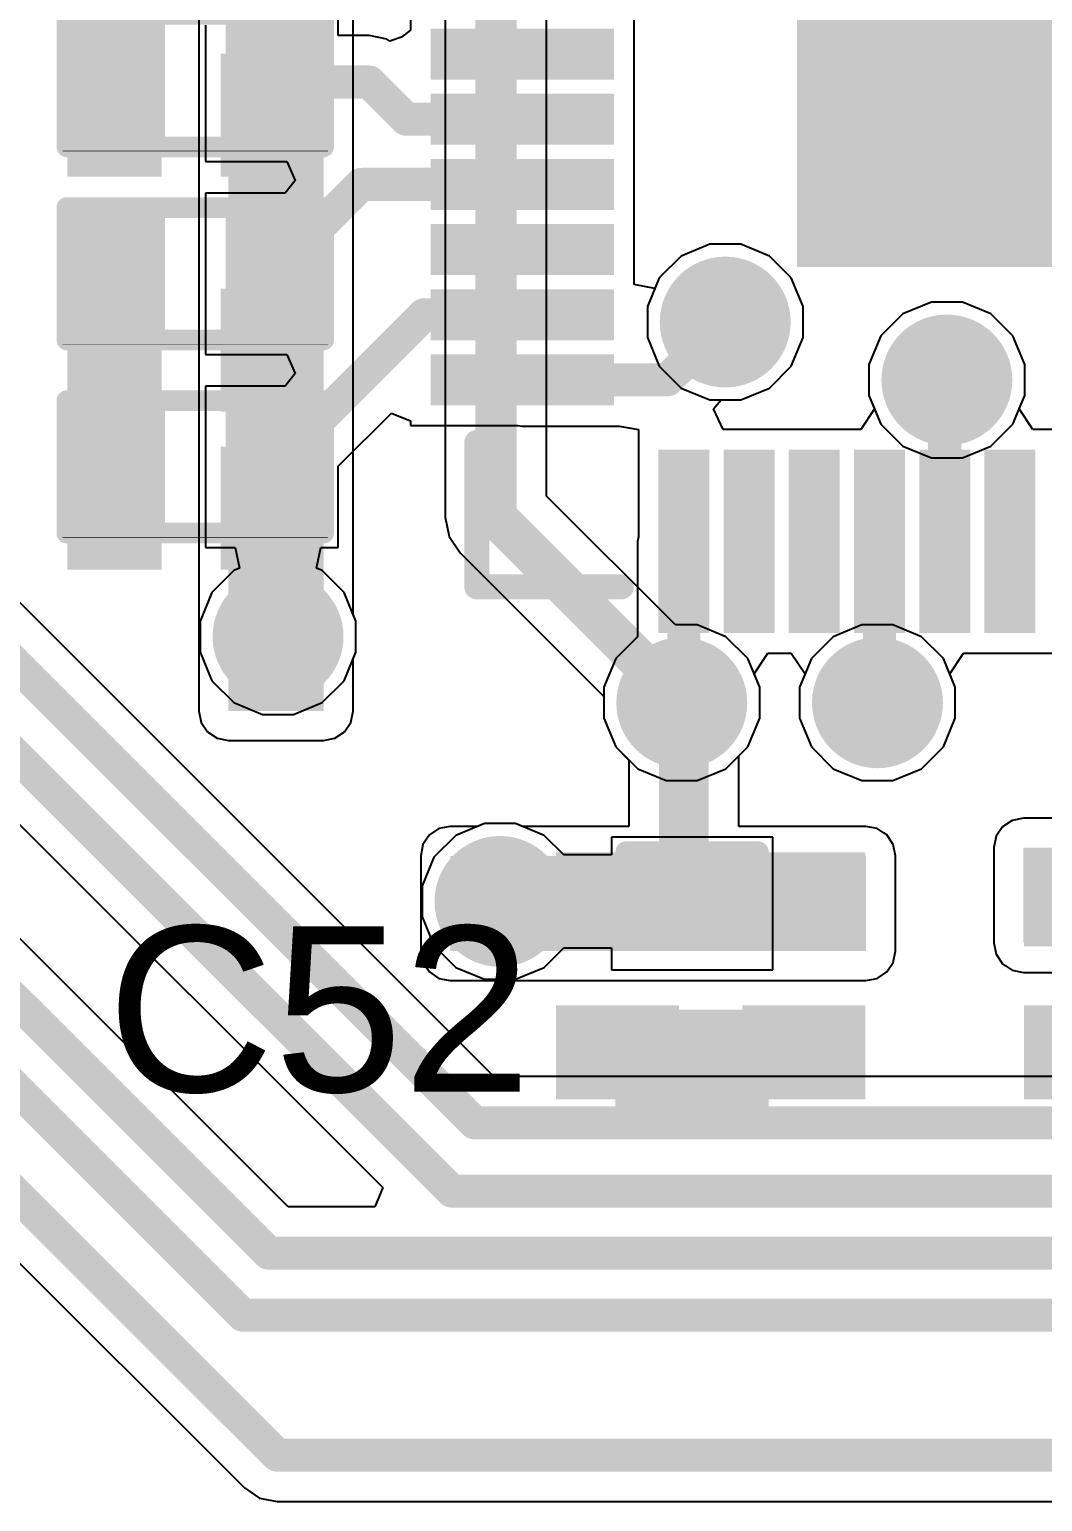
# Model space of a CAD drawing. Header units: millimetres. Extents: x -0.13 to 3.86, y -0.01 to 4.3.
# Drawn here: x 1.833 to 2.0776, y 2.28 to 2.6357 of the extents above; entities that cross this region are included whole.
import ezdxf

# ---------------------------------------------------------------- set-up
doc = ezdxf.new("R2010")
doc.units = ezdxf.units.MM
doc.header["$MEASUREMENT"] = 0
for name, color, linetype in [('BottomLayer', 5, 'Continuous'), ('BottomPaste', 16, 'Continuous'), ('BottomSolder', 6, 'Continuous'), ('TopLayer', 1, 'Continuous'), ('TopOverlay', 2, 'Continuous'), ('TopPaste', 8, 'Continuous'), ('TopSolder', 216, 'Continuous'), ('ViaHoleLayer', 16, 'Continuous')]:
    doc.layers.add(name, color=color, linetype=linetype)
doc.styles.add('Arial', font='arial.ttf', dxfattribs={"height": 0.2})

# ---------------------------------------------------------------- blocks, each defined once
blk = doc.blocks.new('C___0402_B_2')
at = {"layer": 'BottomLayer'}
for points in [[(-0.0095, 0.0125), (-0.0095, -0.0125), (-0.0275, -0.0125), (-0.0275, 0.0125)], [(0.0275, 0.0125), (0.0275, -0.0125), (0.0095, -0.0125), (0.0095, 0.0125)]]:
    blk.add_hatch(color=5, dxfattribs=at).paths.add_polyline_path(points)
at = {"layer": 'BottomPaste'}
for points in [[(-0.0095, 0.0125), (-0.0095, -0.0125), (-0.0275, -0.0125), (-0.0275, 0.0125)], [(0.0275, 0.0125), (0.0275, -0.0125), (0.0095, -0.0125), (0.0095, 0.0125)]]:
    blk.add_hatch(color=16, dxfattribs=at).paths.add_polyline_path(points)
at = {"layer": 'BottomSolder'}
for points in [[(-0.00714, 0.01486), (-0.00714, -0.01486), (-0.02986, -0.01486), (-0.02986, 0.01486)], [(0.02986, 0.01486), (0.02986, -0.01486), (0.00714, -0.01486), (0.00714, 0.01486)]]:
    blk.add_hatch(color=6, dxfattribs=at).paths.add_polyline_path(points)
blk = doc.blocks.new('C___0402_B_3')
at = {"layer": 'BottomLayer'}
for points in [[(-0.0095, 0.0125), (-0.0095, -0.0125), (-0.0275, -0.0125), (-0.0275, 0.0125)], [(0.0275, 0.0125), (0.0275, -0.0125), (0.0095, -0.0125), (0.0095, 0.0125)]]:
    blk.add_hatch(color=5, dxfattribs=at).paths.add_polyline_path(points)
at = {"layer": 'BottomPaste'}
for points in [[(-0.0095, 0.0125), (-0.0095, -0.0125), (-0.0275, -0.0125), (-0.0275, 0.0125)], [(0.0275, 0.0125), (0.0275, -0.0125), (0.0095, -0.0125), (0.0095, 0.0125)]]:
    blk.add_hatch(color=16, dxfattribs=at).paths.add_polyline_path(points)
at = {"layer": 'BottomSolder'}
for points in [[(-0.00714, 0.01486), (-0.00714, -0.01486), (-0.02986, -0.01486), (-0.02986, 0.01486)], [(0.02986, 0.01486), (0.02986, -0.01486), (0.00714, -0.01486), (0.00714, 0.01486)]]:
    blk.add_hatch(color=6, dxfattribs=at).paths.add_polyline_path(points)
blk = doc.blocks.new('C___0402_18')
at = {"layer": 'TopLayer'}
for points in [[(-0.0275, -0.0125), (-0.0275, 0.0125), (-0.0095, 0.0125), (-0.0095, -0.0125)], [(0.0095, -0.0125), (0.0095, 0.0125), (0.0275, 0.0125), (0.0275, -0.0125)]]:
    blk.add_hatch(color=1, dxfattribs=at).paths.add_polyline_path(points)
at = {"layer": 'TopPaste'}
for points in [[(-0.0275, -0.0125), (-0.0275, 0.0125), (-0.0095, 0.0125), (-0.0095, -0.0125)], [(0.0095, -0.0125), (0.0095, 0.0125), (0.0275, 0.0125), (0.0275, -0.0125)]]:
    blk.add_hatch(color=8, dxfattribs=at).paths.add_polyline_path(points)
at = {"layer": 'TopSolder'}
for points in [[(-0.02986, -0.01486), (-0.02986, 0.01486), (-0.00714, 0.01486), (-0.00714, -0.01486)], [(0.00714, -0.01486), (0.00714, 0.01486), (0.02986, 0.01486), (0.02986, -0.01486)]]:
    blk.add_hatch(color=216, dxfattribs=at).paths.add_polyline_path(points)
at = {"layer": 'TopOverlay', "const_width": 0.005}
for points in [[(-0.011, 0.016), (-0.031, 0.016)], [(-0.031, -0.016), (-0.031, 0.016)], [(0.031, 0.016), (0.011, 0.016)], [(0.031, -0.016), (0.031, 0.016)], [(-0.011, -0.016), (-0.031, -0.016)], [(0.031, -0.016), (0.011, -0.016)]]:
    blk.add_lwpolyline(points, dxfattribs=at)
at = {"layer": 'TopOverlay', "const_width": 0.0025}
for points in [[(-0.03225, 0.016, 1), (-0.02975, 0.016, 1)], [(-0.03225, 0.016, 1), (-0.02975, 0.016, 1)], [(-0.01225, 0.016, 1), (-0.00975, 0.016, 1)], [(0.00975, 0.016, 1), (0.01225, 0.016, 1)], [(0.02975, 0.016, 1), (0.03225, 0.016, 1)], [(0.02975, 0.016, 1), (0.03225, 0.016, 1)], [(-0.03225, -0.016, 1), (-0.02975, -0.016, 1)], [(-0.03225, -0.016, 1), (-0.02975, -0.016, 1)], [(-0.01225, -0.016, 1), (-0.00975, -0.016, 1)], [(0.00975, -0.016, 1), (0.01225, -0.016, 1)], [(0.02975, -0.016, 1), (0.03225, -0.016, 1)], [(0.02975, -0.016, 1), (0.03225, -0.016, 1)]]:
    blk.add_lwpolyline(points, format="xyb", close=True, dxfattribs=at)
blk = doc.blocks.new('C___0402_B_22')
at = {"layer": 'BottomLayer'}
for points in [[(-0.0095, 0.0125), (-0.0095, -0.0125), (-0.0275, -0.0125), (-0.0275, 0.0125)], [(0.0275, 0.0125), (0.0275, -0.0125), (0.0095, -0.0125), (0.0095, 0.0125)]]:
    blk.add_hatch(color=5, dxfattribs=at).paths.add_polyline_path(points)
at = {"layer": 'BottomPaste'}
for points in [[(-0.0095, 0.0125), (-0.0095, -0.0125), (-0.0275, -0.0125), (-0.0275, 0.0125)], [(0.0275, 0.0125), (0.0275, -0.0125), (0.0095, -0.0125), (0.0095, 0.0125)]]:
    blk.add_hatch(color=16, dxfattribs=at).paths.add_polyline_path(points)
at = {"layer": 'BottomSolder'}
for points in [[(-0.00714, 0.01486), (-0.00714, -0.01486), (-0.02986, -0.01486), (-0.02986, 0.01486)], [(0.02986, 0.01486), (0.02986, -0.01486), (0.00714, -0.01486), (0.00714, 0.01486)]]:
    blk.add_hatch(color=6, dxfattribs=at).paths.add_polyline_path(points)
blk = doc.blocks.new('C___0402_B_23')
at = {"layer": 'BottomLayer'}
for points in [[(-0.0095, 0.0125), (-0.0095, -0.0125), (-0.0275, -0.0125), (-0.0275, 0.0125)], [(0.0275, 0.0125), (0.0275, -0.0125), (0.0095, -0.0125), (0.0095, 0.0125)]]:
    blk.add_hatch(color=5, dxfattribs=at).paths.add_polyline_path(points)
at = {"layer": 'BottomPaste'}
for points in [[(-0.0095, 0.0125), (-0.0095, -0.0125), (-0.0275, -0.0125), (-0.0275, 0.0125)], [(0.0275, 0.0125), (0.0275, -0.0125), (0.0095, -0.0125), (0.0095, 0.0125)]]:
    blk.add_hatch(color=16, dxfattribs=at).paths.add_polyline_path(points)
at = {"layer": 'BottomSolder'}
for points in [[(-0.00714, 0.01486), (-0.00714, -0.01486), (-0.02986, -0.01486), (-0.02986, 0.01486)], [(0.02986, 0.01486), (0.02986, -0.01486), (0.00714, -0.01486), (0.00714, 0.01486)]]:
    blk.add_hatch(color=6, dxfattribs=at).paths.add_polyline_path(points)
blk = doc.blocks.new('C___0402_B_24')
at = {"layer": 'BottomLayer'}
for points in [[(-0.0095, 0.0125), (-0.0095, -0.0125), (-0.0275, -0.0125), (-0.0275, 0.0125)], [(0.0275, 0.0125), (0.0275, -0.0125), (0.0095, -0.0125), (0.0095, 0.0125)]]:
    blk.add_hatch(color=5, dxfattribs=at).paths.add_polyline_path(points)
at = {"layer": 'BottomPaste'}
for points in [[(-0.0095, 0.0125), (-0.0095, -0.0125), (-0.0275, -0.0125), (-0.0275, 0.0125)], [(0.0275, 0.0125), (0.0275, -0.0125), (0.0095, -0.0125), (0.0095, 0.0125)]]:
    blk.add_hatch(color=16, dxfattribs=at).paths.add_polyline_path(points)
at = {"layer": 'BottomSolder'}
for points in [[(-0.00714, 0.01486), (-0.00714, -0.01486), (-0.02986, -0.01486), (-0.02986, 0.01486)], [(0.02986, 0.01486), (0.02986, -0.01486), (0.00714, -0.01486), (0.00714, 0.01486)]]:
    blk.add_hatch(color=6, dxfattribs=at).paths.add_polyline_path(points)
blk = doc.blocks.new('C___0402_B_25')
at = {"layer": 'BottomLayer'}
for points in [[(-0.0095, 0.0125), (-0.0095, -0.0125), (-0.0275, -0.0125), (-0.0275, 0.0125)], [(0.0275, 0.0125), (0.0275, -0.0125), (0.0095, -0.0125), (0.0095, 0.0125)]]:
    blk.add_hatch(color=5, dxfattribs=at).paths.add_polyline_path(points)
at = {"layer": 'BottomPaste'}
for points in [[(-0.0095, 0.0125), (-0.0095, -0.0125), (-0.0275, -0.0125), (-0.0275, 0.0125)], [(0.0275, 0.0125), (0.0275, -0.0125), (0.0095, -0.0125), (0.0095, 0.0125)]]:
    blk.add_hatch(color=16, dxfattribs=at).paths.add_polyline_path(points)
at = {"layer": 'BottomSolder'}
for points in [[(-0.00714, 0.01486), (-0.00714, -0.01486), (-0.02986, -0.01486), (-0.02986, 0.01486)], [(0.02986, 0.01486), (0.02986, -0.01486), (0.00714, -0.01486), (0.00714, 0.01486)]]:
    blk.add_hatch(color=6, dxfattribs=at).paths.add_polyline_path(points)
blk = doc.blocks.new('R___0402_95')
at = {"layer": 'TopLayer'}
for points in [[(-0.0275, -0.0125), (-0.0275, 0.0125), (-0.0095, 0.0125), (-0.0095, -0.0125)], [(0.0095, -0.0125), (0.0095, 0.0125), (0.0275, 0.0125), (0.0275, -0.0125)]]:
    blk.add_hatch(color=1, dxfattribs=at).paths.add_polyline_path(points)
at = {"layer": 'TopPaste'}
for points in [[(-0.0275, -0.0125), (-0.0275, 0.0125), (-0.0095, 0.0125), (-0.0095, -0.0125)], [(0.0095, -0.0125), (0.0095, 0.0125), (0.0275, 0.0125), (0.0275, -0.0125)]]:
    blk.add_hatch(color=8, dxfattribs=at).paths.add_polyline_path(points)
at = {"layer": 'TopSolder'}
for points in [[(-0.02967, -0.01467), (-0.02967, 0.01467), (-0.00733, 0.01467), (-0.00733, -0.01467)], [(0.00733, -0.01467), (0.00733, 0.01467), (0.02967, 0.01467), (0.02967, -0.01467)]]:
    blk.add_hatch(color=216, dxfattribs=at).paths.add_polyline_path(points)
at = {"layer": 'TopOverlay'}
for points, const_width in [([(-0.031, -0.016), (-0.031, 0.016)], 0.005), ([(-0.031, 0.016), (0.031, 0.016)], 0.005), ([(0.031, -0.016), (0.031, 0.016)], 0.005), ([(-0.031, -0.016), (0.031, -0.016)], 0.005), ([(-0.032, -0.017), (0.032, -0.017)], 0.000127)]:
    blk.add_lwpolyline(points, dxfattribs=dict(at, const_width=const_width))
for points, const_width in [([(-0.03225, 0.016, 1), (-0.02975, 0.016, 1)], 0.0025), ([(-0.03225, 0.016, 1), (-0.02975, 0.016, 1)], 0.0025), ([(0.02975, 0.016, 1), (0.03225, 0.016, 1)], 0.0025), ([(0.02975, 0.016, 1), (0.03225, 0.016, 1)], 0.0025), ([(-0.03225, -0.016, 1), (-0.02975, -0.016, 1)], 0.0025), ([(-0.03225, -0.016, 1), (-0.02975, -0.016, 1)], 0.0025), ([(0.02975, -0.016, 1), (0.03225, -0.016, 1)], 0.0025), ([(0.02975, -0.016, 1), (0.03225, -0.016, 1)], 0.0025), ([(-0.03203, -0.017, 1), (-0.03197, -0.017, 1)], 0.0000635), ([(0.03197, -0.017, 1), (0.03203, -0.017, 1)], 0.0000635)]:
    blk.add_lwpolyline(points, format="xyb", close=True, dxfattribs=dict(at, const_width=const_width))
blk = doc.blocks.new('R___0402_96')
at = {"layer": 'TopLayer'}
for points in [[(-0.0275, -0.0125), (-0.0275, 0.0125), (-0.0095, 0.0125), (-0.0095, -0.0125)], [(0.0095, -0.0125), (0.0095, 0.0125), (0.0275, 0.0125), (0.0275, -0.0125)]]:
    blk.add_hatch(color=1, dxfattribs=at).paths.add_polyline_path(points)
at = {"layer": 'TopPaste'}
for points in [[(-0.0275, -0.0125), (-0.0275, 0.0125), (-0.0095, 0.0125), (-0.0095, -0.0125)], [(0.0095, -0.0125), (0.0095, 0.0125), (0.0275, 0.0125), (0.0275, -0.0125)]]:
    blk.add_hatch(color=8, dxfattribs=at).paths.add_polyline_path(points)
at = {"layer": 'TopSolder'}
for points in [[(-0.02967, -0.01466), (-0.02967, 0.01467), (-0.00733, 0.01467), (-0.00733, -0.01466)], [(0.00733, -0.01466), (0.00733, 0.01467), (0.02967, 0.01467), (0.02967, -0.01466)]]:
    blk.add_hatch(color=216, dxfattribs=at).paths.add_polyline_path(points)
at = {"layer": 'TopOverlay'}
for points, const_width in [([(-0.031, -0.016), (-0.031, 0.016)], 0.005), ([(-0.031, 0.016), (0.031, 0.016)], 0.005), ([(0.031, -0.016), (0.031, 0.016)], 0.005), ([(-0.031, -0.016), (0.031, -0.016)], 0.005), ([(-0.032, -0.017), (0.032, -0.017)], 0.000127)]:
    blk.add_lwpolyline(points, dxfattribs=dict(at, const_width=const_width))
for points, const_width in [([(-0.03225, 0.016, 1), (-0.02975, 0.016, 1)], 0.0025), ([(-0.03225, 0.016, 1), (-0.02975, 0.016, 1)], 0.0025), ([(0.02975, 0.016, 1), (0.03225, 0.016, 1)], 0.0025), ([(0.02975, 0.016, 1), (0.03225, 0.016, 1)], 0.0025), ([(-0.03225, -0.016, 1), (-0.02975, -0.016, 1)], 0.0025), ([(-0.03225, -0.016, 1), (-0.02975, -0.016, 1)], 0.0025), ([(0.02975, -0.016, 1), (0.03225, -0.016, 1)], 0.0025), ([(0.02975, -0.016, 1), (0.03225, -0.016, 1)], 0.0025), ([(-0.03203, -0.017, 1), (-0.03197, -0.017, 1)], 0.0000635), ([(0.03197, -0.017, 1), (0.03203, -0.017, 1)], 0.0000635)]:
    blk.add_lwpolyline(points, format="xyb", close=True, dxfattribs=dict(at, const_width=const_width))
blk = doc.blocks.new('R___0402_97')
at = {"layer": 'TopLayer'}
for points in [[(-0.0275, -0.0125), (-0.0275, 0.0125), (-0.0095, 0.0125), (-0.0095, -0.0125)], [(0.0095, -0.0125), (0.0095, 0.0125), (0.0275, 0.0125), (0.0275, -0.0125)]]:
    blk.add_hatch(color=1, dxfattribs=at).paths.add_polyline_path(points)
at = {"layer": 'TopPaste'}
for points in [[(-0.0275, -0.0125), (-0.0275, 0.0125), (-0.0095, 0.0125), (-0.0095, -0.0125)], [(0.0095, -0.0125), (0.0095, 0.0125), (0.0275, 0.0125), (0.0275, -0.0125)]]:
    blk.add_hatch(color=8, dxfattribs=at).paths.add_polyline_path(points)
at = {"layer": 'TopSolder'}
for points in [[(-0.02966, -0.01467), (-0.02966, 0.01467), (-0.00733, 0.01467), (-0.00733, -0.01467)], [(0.00734, -0.01467), (0.00734, 0.01467), (0.02967, 0.01467), (0.02967, -0.01467)]]:
    blk.add_hatch(color=216, dxfattribs=at).paths.add_polyline_path(points)
at = {"layer": 'TopOverlay'}
for points, const_width in [([(-0.031, -0.016), (-0.031, 0.016)], 0.005), ([(-0.031, 0.016), (0.031, 0.016)], 0.005), ([(0.031, -0.016), (0.031, 0.016)], 0.005), ([(-0.031, -0.016), (0.031, -0.016)], 0.005), ([(-0.032, -0.017), (0.032, -0.017)], 0.000127)]:
    blk.add_lwpolyline(points, dxfattribs=dict(at, const_width=const_width))
for points, const_width in [([(-0.03225, 0.016, 1), (-0.02975, 0.016, 1)], 0.0025), ([(-0.03225, 0.016, 1), (-0.02975, 0.016, 1)], 0.0025), ([(0.02975, 0.016, 1), (0.03225, 0.016, 1)], 0.0025), ([(0.02975, 0.016, 1), (0.03225, 0.016, 1)], 0.0025), ([(-0.03225, -0.016, 1), (-0.02975, -0.016, 1)], 0.0025), ([(-0.03225, -0.016, 1), (-0.02975, -0.016, 1)], 0.0025), ([(0.02975, -0.016, 1), (0.03225, -0.016, 1)], 0.0025), ([(0.02975, -0.016, 1), (0.03225, -0.016, 1)], 0.0025), ([(-0.03203, -0.017, 1), (-0.03197, -0.017, 1)], 0.0000635), ([(0.03197, -0.017, 1), (0.03203, -0.017, 1)], 0.0000635)]:
    blk.add_lwpolyline(points, format="xyb", close=True, dxfattribs=dict(at, const_width=const_width))
blk = doc.blocks.new('100_VQFN__12_12__100')
at = {"layer": 'TopLayer'}
for points in [[(-0.1595, 0.1595), (0.1595, 0.1595), (0.1595, -0.1595), (-0.1595, -0.1595)], [(-0.208, -0.10624), (-0.208, -0.11424), (-0.248, -0.11424), (-0.248, -0.10624)], [(-0.208, -0.12198), (-0.208, -0.12998), (-0.248, -0.12998), (-0.248, -0.12198)], [(-0.208, -0.13773), (-0.208, -0.14573), (-0.248, -0.14573), (-0.248, -0.13773)], [(-0.208, -0.15348), (-0.208, -0.16148), (-0.248, -0.16148), (-0.248, -0.15348)], [(-0.208, -0.16923), (-0.208, -0.17723), (-0.248, -0.17723), (-0.248, -0.16923)], [(-0.208, -0.18498), (-0.208, -0.19298), (-0.248, -0.19298), (-0.248, -0.18498)], [(-0.18498, -0.248), (-0.19298, -0.248), (-0.19298, -0.208), (-0.18498, -0.208)], [(-0.16923, -0.248), (-0.17723, -0.248), (-0.17723, -0.208), (-0.16923, -0.208)], [(-0.15348, -0.248), (-0.16148, -0.248), (-0.16148, -0.208), (-0.15348, -0.208)], [(-0.13773, -0.248), (-0.14573, -0.248), (-0.14573, -0.208), (-0.13773, -0.208)], [(-0.12199, -0.248), (-0.12999, -0.248), (-0.12999, -0.208), (-0.12199, -0.208)], [(-0.10624, -0.248), (-0.11424, -0.248), (-0.11424, -0.208), (-0.10624, -0.208)]]:
    blk.add_hatch(color=1, dxfattribs=at).paths.add_polyline_path(points)
at = {"layer": 'TopPaste'}
for points in [[(-0.1595, 0.1595), (0.1595, 0.1595), (0.1595, -0.1595), (-0.1595, -0.1595)], [(-0.208, -0.10624), (-0.208, -0.11424), (-0.248, -0.11424), (-0.248, -0.10624)], [(-0.208, -0.12198), (-0.208, -0.12998), (-0.248, -0.12998), (-0.248, -0.12198)], [(-0.208, -0.13773), (-0.208, -0.14573), (-0.248, -0.14573), (-0.248, -0.13773)], [(-0.208, -0.15348), (-0.208, -0.16148), (-0.248, -0.16148), (-0.248, -0.15348)], [(-0.208, -0.16923), (-0.208, -0.17723), (-0.248, -0.17723), (-0.248, -0.16923)], [(-0.208, -0.18498), (-0.208, -0.19298), (-0.248, -0.19298), (-0.248, -0.18498)], [(-0.18498, -0.248), (-0.19298, -0.248), (-0.19298, -0.208), (-0.18498, -0.208)], [(-0.16923, -0.248), (-0.17723, -0.248), (-0.17723, -0.208), (-0.16923, -0.208)], [(-0.15348, -0.248), (-0.16148, -0.248), (-0.16148, -0.208), (-0.15348, -0.208)], [(-0.13773, -0.248), (-0.14573, -0.248), (-0.14573, -0.208), (-0.13773, -0.208)], [(-0.12199, -0.248), (-0.12999, -0.248), (-0.12999, -0.208), (-0.12199, -0.208)], [(-0.10624, -0.248), (-0.11424, -0.248), (-0.11424, -0.208), (-0.10624, -0.208)]]:
    blk.add_hatch(color=8, dxfattribs=at).paths.add_polyline_path(points)
at = {"layer": 'TopSolder'}
for points in [[(-0.16166, 0.16167), (0.16167, 0.16167), (0.16167, -0.16167), (-0.16166, -0.16167)], [(-0.20583, -0.10407), (-0.20583, -0.1164), (-0.25016, -0.1164), (-0.25016, -0.10407)], [(-0.20583, -0.11982), (-0.20583, -0.13215), (-0.25016, -0.13215), (-0.25016, -0.11982)], [(-0.20583, -0.13557), (-0.20583, -0.1479), (-0.25016, -0.1479), (-0.25016, -0.13557)], [(-0.20583, -0.15131), (-0.20583, -0.16365), (-0.25016, -0.16365), (-0.25016, -0.15131)], [(-0.20583, -0.16706), (-0.20583, -0.17939), (-0.25016, -0.17939), (-0.25016, -0.16706)], [(-0.20583, -0.18281), (-0.20583, -0.19514), (-0.25016, -0.19514), (-0.25016, -0.18281)], [(-0.18281, -0.25017), (-0.19514, -0.25017), (-0.19514, -0.20583), (-0.18281, -0.20583)], [(-0.16706, -0.25017), (-0.17939, -0.25017), (-0.17939, -0.20583), (-0.16706, -0.20583)], [(-0.15132, -0.25017), (-0.16365, -0.25017), (-0.16365, -0.20583), (-0.15132, -0.20583)], [(-0.13557, -0.25017), (-0.1479, -0.25017), (-0.1479, -0.20583), (-0.13557, -0.20583)], [(-0.11982, -0.25017), (-0.13215, -0.25017), (-0.13215, -0.20583), (-0.11982, -0.20583)], [(-0.10407, -0.25017), (-0.1164, -0.25017), (-0.1164, -0.20583), (-0.10407, -0.20583)]]:
    blk.add_hatch(color=216, dxfattribs=at).paths.add_polyline_path(points)
at = {"layer": 'TopOverlay', "const_width": 0.006}
for points in [[(-0.239, -0.239), (-0.239, -0.20408)], [(-0.239, -0.239), (-0.20408, -0.239)]]:
    blk.add_lwpolyline(points, dxfattribs=at)
at = {"layer": 'TopOverlay', "const_width": 0.003}
for points in [[(-0.2405, -0.20408, 1), (-0.2375, -0.20408, 1)], [(-0.2405, -0.239, 1), (-0.2375, -0.239, 1)], [(-0.2405, -0.239, 1), (-0.2375, -0.239, 1)], [(-0.20558, -0.239, 1), (-0.20258, -0.239, 1)]]:
    blk.add_lwpolyline(points, format="xyb", close=True, dxfattribs=at)

msp = doc.modelspace()

# ---------------------------------------------------------------- hatches: boundary and pattern name
at = {"layer": 'BottomLayer'}
for points in [[(1.904, 2.471), (1.904, 2.67), (1.881, 2.67), (1.881, 2.471)], [(2.2942, 2.438), (2.073, 2.438), (2.073, 2.415), (2.2942, 2.415)], [(1.9346, 2.413), (2.035, 2.413), (2.035, 2.436), (1.9346, 2.436)]]:
    msp.add_hatch(color=5, dxfattribs=at).paths.add_polyline_path(points)
h = msp.add_hatch(color=5, dxfattribs=at)
edge = h.paths.add_edge_path()
edge.add_arc((2.001, 2.565), 0.01181, 0, 360)
h = msp.add_hatch(color=5, dxfattribs=at)
edge = h.paths.add_edge_path()
edge.add_arc((2.05453, 2.551), 0.01181, 0, 360)
h = msp.add_hatch(color=5, dxfattribs=at)
edge = h.paths.add_edge_path()
edge.add_arc((1.893, 2.489), 0.01181, 0, 360)
h = msp.add_hatch(color=5, dxfattribs=at)
edge = h.paths.add_edge_path()
edge.add_arc((1.99051, 2.473), 0.01181, 0, 360)
h = msp.add_hatch(color=5, dxfattribs=at)
edge = h.paths.add_edge_path()
edge.add_arc((2.03776, 2.473), 0.01181, 0, 360)
h = msp.add_hatch(color=5, dxfattribs=at)
edge = h.paths.add_edge_path()
edge.add_arc((1.9466, 2.425), 0.01181, 0, 360)
at = {"layer": 'BottomSolder'}
h = msp.add_hatch(color=6, dxfattribs=at)
edge = h.paths.add_edge_path()
edge.add_arc((2.001, 2.565), 0.01581, 0, 360)
h = msp.add_hatch(color=6, dxfattribs=at)
edge = h.paths.add_edge_path()
edge.add_arc((2.05453, 2.551), 0.01581, 0, 360)
h = msp.add_hatch(color=6, dxfattribs=at)
edge = h.paths.add_edge_path()
edge.add_arc((1.893, 2.489), 0.01581, 0, 360)
h = msp.add_hatch(color=6, dxfattribs=at)
edge = h.paths.add_edge_path()
edge.add_arc((1.99051, 2.473), 0.01581, 0, 360)
h = msp.add_hatch(color=6, dxfattribs=at)
edge = h.paths.add_edge_path()
edge.add_arc((2.03776, 2.473), 0.01581, 0, 360)
h = msp.add_hatch(color=6, dxfattribs=at)
edge = h.paths.add_edge_path()
edge.add_arc((1.9466, 2.425), 0.01581, 0, 360)
at = {"layer": 'TopLayer'}
h = msp.add_hatch(color=1, dxfattribs=at)
edge = h.paths.add_edge_path()
edge.add_arc((2.001, 2.565), 0.01181, 0, 360)
h = msp.add_hatch(color=1, dxfattribs=at)
edge = h.paths.add_edge_path()
edge.add_arc((2.05453, 2.551), 0.01181, 0, 360)
h = msp.add_hatch(color=1, dxfattribs=at)
edge = h.paths.add_edge_path()
edge.add_arc((1.893, 2.489), 0.01181, 0, 360)
h = msp.add_hatch(color=1, dxfattribs=at)
edge = h.paths.add_edge_path()
edge.add_arc((1.99051, 2.473), 0.01181, 0, 360)
h = msp.add_hatch(color=1, dxfattribs=at)
edge = h.paths.add_edge_path()
edge.add_arc((2.03776, 2.473), 0.01181, 0, 360)
h = msp.add_hatch(color=1, dxfattribs=at)
edge = h.paths.add_edge_path()
edge.add_arc((1.9466, 2.425), 0.01181, 0, 360)
at = {"layer": 'ViaHoleLayer'}
h = msp.add_hatch(color=16, dxfattribs=at)
edge = h.paths.add_edge_path()
edge.add_arc((2.001, 2.565), 0.00591, 0, 360)
h = msp.add_hatch(color=16, dxfattribs=at)
edge = h.paths.add_edge_path()
edge.add_arc((2.05453, 2.551), 0.00591, 0, 360)
h = msp.add_hatch(color=16, dxfattribs=at)
edge = h.paths.add_edge_path()
edge.add_arc((1.893, 2.489), 0.00591, 0, 360)
h = msp.add_hatch(color=16, dxfattribs=at)
edge = h.paths.add_edge_path()
edge.add_arc((1.99051, 2.473), 0.00591, 0, 360)
h = msp.add_hatch(color=16, dxfattribs=at)
edge = h.paths.add_edge_path()
edge.add_arc((2.03776, 2.473), 0.00591, 0, 360)
h = msp.add_hatch(color=16, dxfattribs=at)
edge = h.paths.add_edge_path()
edge.add_arc((1.9466, 2.425), 0.00591, 0, 360)

# ---------------------------------------------------------------- linework, layer by layer
at = {"layer": 'BottomLayer'}
for p, q in [((1.94514, 2.38272), (1.56693, 2.76093)), ((1.55735, 2.71678), (1.9183, 2.35583)), ((1.89543, 2.35122), (1.55872, 2.68793)), ((1.87386, 2.67), (1.87386, 2.471)), ((1.91114, 2.49437), (1.91114, 2.66849)), ((1.95786, 2.52295), (1.95786, 2.65837)), ((1.93339, 2.6533), (1.93339, 2.51788)), ((1.56635, 2.60178), (1.88488, 2.28326)), ((1.99726, 2.58381), (1.99034, 2.58095)), ((2.00474, 2.58381), (1.99726, 2.58381)), ((2.01166, 2.58095), (2.00474, 2.58381)), ((1.99034, 2.58095), (1.98505, 2.57566)), ((2.01695, 2.57566), (2.01166, 2.58095)), ((1.98505, 2.57566), (1.98219, 2.56874)), ((2.01981, 2.56874), (2.01695, 2.57566)), ((1.98219, 2.56874), (1.98219, 2.56126)), ((2.01981, 2.56126), (2.01981, 2.56874)), ((2.05078, 2.56981), (2.04387, 2.56695)), ((2.05827, 2.56981), (2.05078, 2.56981)), ((2.06518, 2.56695), (2.05827, 2.56981)), ((2.04387, 2.56695), (2.03858, 2.56166)), ((2.07047, 2.56166), (2.06518, 2.56695)), ((2.03858, 2.56166), (2.03572, 2.55474)), ((2.07334, 2.55474), (2.07047, 2.56166)), ((1.98219, 2.56126), (1.98505, 2.55434)), ((2.01695, 2.55434), (2.01981, 2.56126)), ((1.98505, 2.55434), (1.99034, 2.54905)), ((2.01166, 2.54905), (2.01695, 2.55434)), ((2.03572, 2.55474), (2.03572, 2.54726)), ((2.07334, 2.54726), (2.07334, 2.55474)), ((1.99034, 2.54905), (1.99726, 2.54619)), ((2.00474, 2.54619), (2.01166, 2.54905)), ((2.03572, 2.54726), (2.03858, 2.54034)), ((2.07047, 2.54034), (2.07334, 2.54726)), ((1.99726, 2.54619), (2.00474, 2.54619)), ((2.03858, 2.54034), (2.04387, 2.53505)), ((2.06518, 2.53505), (2.07047, 2.54034)), ((2.04387, 2.53505), (2.05078, 2.53219)), ((2.05827, 2.53219), (2.06518, 2.53505)), ((2.05078, 2.53219), (2.05827, 2.53219)), ((1.989, 2.49181), (1.95786, 2.52295)), ((1.93339, 2.51788), (1.93433, 2.5132)), ((1.93433, 2.5132), (1.93698, 2.50923)), ((1.93698, 2.50923), (1.9717, 2.47451)), ((1.91181, 2.49274), (1.91114, 2.49437)), ((1.91181, 2.48526), (1.91181, 2.49274)), ((1.99425, 2.49181), (1.989, 2.49181)), ((2.00117, 2.48895), (1.99425, 2.49181)), ((2.03401, 2.49181), (2.0271, 2.48895)), ((2.0415, 2.49181), (2.03401, 2.49181)), ((2.04841, 2.48895), (2.0415, 2.49181)), ((2.00646, 2.48366), (2.00117, 2.48895)), ((2.0271, 2.48895), (2.02181, 2.48366)), ((2.0537, 2.48366), (2.04841, 2.48895)), ((1.91114, 2.48363), (1.91181, 2.48526)), ((1.91114, 2.471), (1.91114, 2.48363)), ((2.00932, 2.47674), (2.00646, 2.48366)), ((2.02181, 2.48366), (2.01894, 2.47674)), ((2.05657, 2.47674), (2.0537, 2.48366)), ((2.00932, 2.46926), (2.00932, 2.47674)), ((2.01894, 2.47674), (2.01894, 2.46926)), ((2.05657, 2.46926), (2.05657, 2.47674)), ((1.9717, 2.47451), (1.9717, 2.46926)), ((1.87386, 2.471), (1.87441, 2.46827)), ((1.91059, 2.46827), (1.91114, 2.471)), ((1.9717, 2.46926), (1.97456, 2.46234)), ((2.00646, 2.46234), (2.00932, 2.46926)), ((2.01894, 2.46926), (2.02181, 2.46234)), ((2.0537, 2.46234), (2.05657, 2.46926)), ((1.87441, 2.46827), (1.87595, 2.46595)), ((1.87595, 2.46595), (1.87827, 2.46441)), ((1.90673, 2.46441), (1.90905, 2.46595)), ((1.90905, 2.46595), (1.91059, 2.46827)), ((1.87827, 2.46441), (1.881, 2.46386)), ((1.881, 2.46386), (1.904, 2.46386)), ((1.904, 2.46386), (1.90673, 2.46441)), ((1.97456, 2.46234), (1.97775, 2.45916)), ((2.00426, 2.46014), (2.00646, 2.46234)), ((2.02181, 2.46234), (2.0271, 2.45705)), ((2.04841, 2.45705), (2.0537, 2.46234)), ((1.97775, 2.45916), (1.97775, 2.44314)), ((2.00426, 2.44314), (2.00426, 2.46014)), ((2.0271, 2.45705), (2.03401, 2.45419)), ((2.0415, 2.45419), (2.04841, 2.45705)), ((2.03401, 2.45419), (2.0415, 2.45419)), ((2.07027, 2.44459), (2.06795, 2.44305)), ((2.073, 2.44514), (2.07027, 2.44459)), ((2.2145, 2.44514), (2.073, 2.44514)), ((1.92955, 2.44105), (1.92801, 2.43873)), ((1.93187, 2.44259), (1.92955, 2.44105)), ((1.9346, 2.44314), (1.93187, 2.44259)), ((1.94123, 2.44314), (1.9346, 2.44314)), ((1.94286, 2.44381), (1.94123, 2.44314)), ((1.95034, 2.44381), (1.94286, 2.44381)), ((1.95197, 2.44314), (1.95034, 2.44381)), ((1.97775, 2.44314), (1.95197, 2.44314)), ((2.035, 2.44314), (2.00426, 2.44314)), ((2.03773, 2.44259), (2.035, 2.44314)), ((2.03937, 2.4415), (2.03773, 2.44259)), ((2.0395, 2.4415), (2.03937, 2.4415)), ((2.0395, 2.44141), (2.0395, 2.4415)), ((2.04005, 2.44105), (2.0395, 2.44141)), ((2.0416, 2.43873), (2.04005, 2.44105)), ((2.06641, 2.44073), (2.06586, 2.438)), ((2.06795, 2.44305), (2.06641, 2.44073)), ((1.92801, 2.43873), (1.92746, 2.436)), ((2.04214, 2.436), (2.0416, 2.43873)), ((2.06586, 2.438), (2.06586, 2.415)), ((1.92746, 2.436), (1.92746, 2.413)), ((2.04214, 2.413), (2.04214, 2.436)), ((1.92746, 2.413), (1.92801, 2.41027)), ((2.0416, 2.41027), (2.04214, 2.413)), ((2.06586, 2.415), (2.06641, 2.41227)), ((2.06641, 2.41227), (2.06795, 2.40995)), ((1.92801, 2.41027), (1.92955, 2.40795)), ((2.04005, 2.40795), (2.0416, 2.41027)), ((2.06795, 2.40995), (2.0685, 2.40959)), ((2.0685, 2.40959), (2.0685, 2.4095)), ((2.0685, 2.4095), (2.06863, 2.4095)), ((2.06863, 2.4095), (2.07027, 2.40841)), ((2.07027, 2.40841), (2.073, 2.40786)), ((1.92955, 2.40795), (1.93187, 2.40641)), ((1.93187, 2.40641), (1.9346, 2.40586)), ((1.9346, 2.40586), (2.035, 2.40586)), ((2.035, 2.40586), (2.03773, 2.40641)), ((2.03773, 2.40641), (2.04005, 2.40795)), ((2.073, 2.40786), (2.2942, 2.40786)), ((2.49869, 2.38272), (1.94514, 2.38272)), ((1.9183, 2.35583), (1.91639, 2.35122)), ((1.91639, 2.35122), (1.89543, 2.35122)), ((1.88488, 2.28326), (1.88488, 2.28326)), ((1.88488, 2.28326), (1.88852, 2.28083)), ((1.88852, 2.28083), (1.89281, 2.27997)), ((1.89281, 2.27997), (1.89281, 2.27997)), ((1.89281, 2.27997), (3.38676, 2.27997))]:
    msp.add_line(p, q, dxfattribs=at)
for points, const_width in [([(1.559, 2.753), (1.9405, 2.3715)], 0.008), ([(1.562, 2.728), (1.935, 2.355)], 0.008), ([(1.55079, 2.68), (1.89079, 2.34)], 0.008), ([(1.94563, 2.51788), (1.94563, 2.65837)], 0.01), ([(1.56257, 2.647), (1.88457, 2.325)], 0.008), ([(1.571, 2.613), (1.89281, 2.29119)], 0.008), ([(1.94563, 2.51788), (1.991, 2.47251)], 0.01), ([(1.991, 2.437), (1.991, 2.47251)], 0.012), ([(1.9405, 2.3715), (2.50334, 2.3715)], 0.008), ([(1.935, 2.355), (2.91, 2.355)], 0.008), ([(1.89079, 2.34), (2.91621, 2.34)], 0.008), ([(1.88457, 2.325), (2.92243, 2.325)], 0.008), ([(1.89281, 2.29119), (3.39141, 2.29119)], 0.008)]:
    msp.add_lwpolyline(points, dxfattribs=dict(at, const_width=const_width))
for points, const_width in [([(1.94313, 2.51788, 1), (1.94813, 2.51788, 1)], 0.005), ([(1.94313, 2.51788, 1), (1.94813, 2.51788, 1)], 0.005), ([(1.988, 2.47251, 1), (1.994, 2.47251, 1)], 0.006), ([(1.9885, 2.47251, 1), (1.9935, 2.47251, 1)], 0.005), ([(1.988, 2.437, 1), (1.994, 2.437, 1)], 0.006), ([(1.9385, 2.3715, 1), (1.9425, 2.3715, 1)], 0.004), ([(1.9385, 2.3715, 1), (1.9425, 2.3715, 1)], 0.004), ([(1.933, 2.355, 1), (1.937, 2.355, 1)], 0.004), ([(1.933, 2.355, 1), (1.937, 2.355, 1)], 0.004), ([(1.88879, 2.34, 1), (1.89279, 2.34, 1)], 0.004), ([(1.88879, 2.34, 1), (1.89279, 2.34, 1)], 0.004), ([(1.88257, 2.325, 1), (1.88657, 2.325, 1)], 0.004), ([(1.88257, 2.325, 1), (1.88657, 2.325, 1)], 0.004), ([(1.89081, 2.29119, 1), (1.89481, 2.29119, 1)], 0.004), ([(1.89081, 2.29119, 1), (1.89481, 2.29119, 1)], 0.004)]:
    msp.add_lwpolyline(points, format="xyb", close=True, dxfattribs=dict(at, const_width=const_width))
at = {"layer": 'TopLayer'}
for p, q in [((1.925, 2.68176), (1.925, 2.63556)), ((1.9075, 2.63422), (1.9075, 2.64283)), ((1.979, 2.60302), (1.979, 2.63995)), ((1.8755, 2.63678), (1.8755, 2.60383)), ((1.915, 2.63422), (1.9075, 2.63422)), ((1.91929, 2.63336), (1.915, 2.63422)), ((1.915, 2.63422), (1.915, 2.63422)), ((1.92, 2.63289), (1.91929, 2.63336)), ((1.92284, 2.63381), (1.92, 2.63289)), ((1.925, 2.63556), (1.92284, 2.63381)), ((1.8755, 2.60383), (1.89513, 2.60383)), ((1.89513, 2.60383), (1.89715, 2.5992)), ((1.979, 2.57411), (1.979, 2.60302)), ((1.89715, 2.5992), (1.8947, 2.59617)), ((1.8947, 2.59617), (1.8755, 2.59617)), ((1.8755, 2.59617), (1.8755, 2.55717)), ((1.99726, 2.58381), (1.99034, 2.58095)), ((2.00474, 2.58381), (1.99726, 2.58381)), ((2.01166, 2.58095), (2.00474, 2.58381)), ((1.99034, 2.58095), (1.98505, 2.57566)), ((2.01695, 2.57566), (2.01166, 2.58095)), ((1.98505, 2.57566), (1.984, 2.57312)), ((2.01981, 2.56874), (2.01695, 2.57566)), ((1.984, 2.57312), (1.979, 2.57411)), ((2.01981, 2.56126), (2.01981, 2.56874)), ((2.05078, 2.56981), (2.04387, 2.56695)), ((2.05827, 2.56981), (2.05078, 2.56981)), ((2.06518, 2.56695), (2.05827, 2.56981)), ((2.04387, 2.56695), (2.03858, 2.56166)), ((2.07047, 2.56166), (2.06518, 2.56695)), ((2.03858, 2.56166), (2.03572, 2.55474)), ((2.07334, 2.55474), (2.07047, 2.56166)), ((2.01695, 2.55434), (2.01981, 2.56126)), ((1.8755, 2.55717), (1.89513, 2.55717)), ((1.89513, 2.55717), (1.89715, 2.55253)), ((2.01166, 2.54905), (2.01695, 2.55434)), ((2.03572, 2.55474), (2.03572, 2.54726)), ((2.07334, 2.54726), (2.07334, 2.55474)), ((1.89715, 2.55253), (1.8947, 2.5495)), ((1.8947, 2.5495), (1.8755, 2.5495)), ((1.8755, 2.5495), (1.8755, 2.5105)), ((2.00474, 2.54619), (2.01166, 2.54905)), ((2.03572, 2.54726), (2.03706, 2.544)), ((2.07199, 2.544), (2.07334, 2.54726)), ((1.99818, 2.544), (1.99999, 2.54619)), ((2.00052, 2.539), (1.99818, 2.544)), ((1.99999, 2.54619), (2.00474, 2.54619)), ((2.03706, 2.544), (2.03372, 2.539)), ((2.07533, 2.539), (2.07199, 2.544)), ((1.9075, 2.53014), (1.92038, 2.54302)), ((1.92038, 2.54302), (1.925, 2.54111)), ((1.925, 2.54111), (1.925, 2.54002)), ((1.925, 2.54002), (1.95092, 2.54002)), ((1.95092, 2.54002), (1.952, 2.53981)), ((1.952, 2.53981), (1.97536, 2.53981)), ((1.97536, 2.53981), (1.98002, 2.539)), ((1.98002, 2.539), (1.98002, 2.53481)), ((2.03372, 2.539), (2.00052, 2.539)), ((2.08097, 2.539), (2.07533, 2.539)), ((1.98002, 2.53481), (1.98002, 2.51308)), ((1.9075, 2.5105), (1.9075, 2.53014)), ((1.98002, 2.51308), (1.97981, 2.512)), ((1.97981, 2.512), (1.97981, 2.4889)), ((1.8755, 2.5105), (1.88268, 2.5105)), ((1.88268, 2.5105), (1.88368, 2.5055)), ((1.90232, 2.5055), (1.90332, 2.5105)), ((1.90332, 2.5105), (1.9075, 2.5105)), ((1.88234, 2.50495), (1.87705, 2.49966)), ((1.88368, 2.5055), (1.88234, 2.50495)), ((1.90366, 2.50495), (1.90232, 2.5055)), ((1.90895, 2.49966), (1.90366, 2.50495)), ((1.87705, 2.49966), (1.87419, 2.49274)), ((1.91181, 2.49274), (1.90895, 2.49966)), ((1.87419, 2.49274), (1.87419, 2.48526)), ((1.91181, 2.48526), (1.91181, 2.49274)), ((1.97981, 2.4889), (1.97456, 2.48366)), ((1.87419, 2.48526), (1.87705, 2.47834)), ((1.90895, 2.47834), (1.91181, 2.48526)), ((1.97456, 2.48366), (1.9717, 2.47674)), ((2.00797, 2.48), (2.01131, 2.485)), ((2.01131, 2.485), (2.01695, 2.485)), ((2.01695, 2.485), (2.02029, 2.48)), ((2.05522, 2.48), (2.05856, 2.485)), ((2.05856, 2.485), (2.08978, 2.485)), ((2.00932, 2.47674), (2.00797, 2.48)), ((2.02029, 2.48), (2.01894, 2.47674)), ((2.05657, 2.47674), (2.05522, 2.48)), ((1.87705, 2.47834), (1.88234, 2.47305)), ((1.90366, 2.47305), (1.90895, 2.47834)), ((1.9717, 2.47674), (1.9717, 2.46926)), ((2.00932, 2.46926), (2.00932, 2.47674)), ((2.01894, 2.47674), (2.01894, 2.46926)), ((2.05657, 2.46926), (2.05657, 2.47674)), ((1.88234, 2.47305), (1.88926, 2.47019)), ((1.89674, 2.47019), (1.90366, 2.47305)), ((1.88926, 2.47019), (1.89674, 2.47019)), ((1.9717, 2.46926), (1.97456, 2.46234)), ((2.00646, 2.46234), (2.00932, 2.46926)), ((2.01894, 2.46926), (2.02181, 2.46234)), ((2.0537, 2.46234), (2.05657, 2.46926)), ((1.97456, 2.46234), (1.97986, 2.45705)), ((2.00117, 2.45705), (2.00646, 2.46234)), ((2.02181, 2.46234), (2.0271, 2.45705)), ((2.04841, 2.45705), (2.0537, 2.46234)), ((1.97986, 2.45705), (1.98677, 2.45419)), ((1.99425, 2.45419), (2.00117, 2.45705)), ((2.0271, 2.45705), (2.03401, 2.45419)), ((2.0415, 2.45419), (2.04841, 2.45705)), ((1.98677, 2.45419), (1.99425, 2.45419)), ((2.03401, 2.45419), (2.0415, 2.45419)), ((1.93594, 2.44095), (1.93065, 2.43566)), ((1.94286, 2.44381), (1.93594, 2.44095)), ((1.95034, 2.44381), (1.94286, 2.44381)), ((1.95726, 2.44095), (1.95034, 2.44381)), ((1.96199, 2.43622), (1.95726, 2.44095)), ((2.0125, 2.4405), (1.9735, 2.4405)), ((1.9735, 2.4405), (1.9735, 2.43622)), ((2.0125, 2.4085), (2.0125, 2.4405)), ((1.93065, 2.43566), (1.92779, 2.42874)), ((1.9735, 2.43622), (1.96199, 2.43622)), ((1.92779, 2.42874), (1.92779, 2.42126)), ((1.92779, 2.42126), (1.93065, 2.41435)), ((1.93065, 2.41435), (1.93594, 2.40905)), ((1.95726, 2.40905), (1.96199, 2.41379)), ((1.96199, 2.41379), (1.9735, 2.41379)), ((1.9735, 2.41379), (1.9735, 2.4085)), ((1.93594, 2.40905), (1.94286, 2.40619)), ((1.95034, 2.40619), (1.95726, 2.40905)), ((1.9735, 2.4085), (2.0125, 2.4085)), ((1.94286, 2.40619), (1.95034, 2.40619))]:
    msp.add_line(p, q, dxfattribs=at)
at = {"layer": 'TopLayer', "const_width": 0.008}
for points in [[(1.8915, 2.62333), (1.8915, 2.6405)], [(1.8915, 2.62333), (1.89183, 2.623)], [(1.89183, 2.623), (1.915, 2.623)], [(1.915, 2.623), (1.92398, 2.61402)], [(1.92398, 2.61402), (1.952, 2.61402)], [(1.8915, 2.57667), (1.9131, 2.59827)], [(1.9131, 2.59827), (1.952, 2.59827)], [(1.8915, 2.53), (1.92827, 2.56677)], [(1.92827, 2.56677), (1.952, 2.56677)], [(1.98702, 2.55102), (2.001, 2.565)], [(1.952, 2.55102), (1.98702, 2.55102)], [(2.05401, 2.512), (2.05401, 2.55049)], [(1.99102, 2.47351), (1.99102, 2.512)], [(2.03827, 2.47351), (2.03827, 2.512)], [(1.9466, 2.425), (1.9925, 2.425)], [(1.9925, 2.425), (1.993, 2.4245)]]:
    msp.add_lwpolyline(points, dxfattribs=at)
at = {"layer": 'TopLayer', "const_width": 0.004}
for points in [[(1.8895, 2.62333, 1), (1.8935, 2.62333, 1)], [(1.8895, 2.62333, 1), (1.8935, 2.62333, 1)], [(1.88983, 2.623, 1), (1.89383, 2.623, 1)], [(1.88983, 2.623, 1), (1.89383, 2.623, 1)], [(1.913, 2.623, 1), (1.917, 2.623, 1)], [(1.913, 2.623, 1), (1.917, 2.623, 1)], [(1.92198, 2.61402, 1), (1.92598, 2.61402, 1)], [(1.92198, 2.61402, 1), (1.92598, 2.61402, 1)], [(1.95, 2.61402, 1), (1.954, 2.61402, 1)], [(1.9111, 2.59827, 1), (1.9151, 2.59827, 1)], [(1.9111, 2.59827, 1), (1.9151, 2.59827, 1)], [(1.95, 2.59827, 1), (1.954, 2.59827, 1)], [(1.8895, 2.57667, 1), (1.8935, 2.57667, 1)], [(1.92627, 2.56677, 1), (1.93027, 2.56677, 1)], [(1.92627, 2.56677, 1), (1.93027, 2.56677, 1)], [(1.95, 2.56677, 1), (1.954, 2.56677, 1)], [(1.999, 2.565, 1), (2.003, 2.565, 1)], [(1.95, 2.55102, 1), (1.954, 2.55102, 1)], [(1.98502, 2.55102, 1), (1.98902, 2.55102, 1)], [(1.98502, 2.55102, 1), (1.98902, 2.55102, 1)], [(2.05201, 2.55049, 1), (2.05601, 2.55049, 1)], [(1.8895, 2.53, 1), (1.8935, 2.53, 1)], [(1.98902, 2.512, 1), (1.99302, 2.512, 1)], [(2.03627, 2.512, 1), (2.04027, 2.512, 1)], [(2.05201, 2.512, 1), (2.05601, 2.512, 1)], [(1.98902, 2.47351, 1), (1.99302, 2.47351, 1)], [(2.03627, 2.47351, 1), (2.04027, 2.47351, 1)], [(1.9446, 2.425, 1), (1.9486, 2.425, 1)], [(1.9905, 2.425, 1), (1.9945, 2.425, 1)], [(1.9905, 2.425, 1), (1.9945, 2.425, 1)], [(1.991, 2.4245, 1), (1.995, 2.4245, 1)]]:
    msp.add_lwpolyline(points, format="xyb", close=True, dxfattribs=at)

# ---------------------------------------------------------------- block references
for name, p in [('100_VQFN__12_12__100', (2.18, 2.74)), ('R___0402_96', (1.873, 2.62333)), ('R___0402_95', (1.873, 2.57667)), ('R___0402_97', (1.873, 2.53))]:
    msp.add_blockref(name, p)
for name, p, rotation in [('C___0402_B_22', (1.872, 2.615), 180), ('C___0402_B_23', (1.872, 2.55819), 180), ('C___0402_B_24', (1.872, 2.52), 180), ('C___0402_B_2', (1.975, 2.407), 270), ('C___0402_18', (1.993, 2.406), 270), ('C___0402_B_3', (2.02, 2.407), 270), ('C___0402_B_25', (2.088, 2.407), 270)]:
    msp.add_blockref(name, p, dxfattribs=dict(rotation=rotation))

# ---------------------------------------------------------------- texts
at = {"layer": 'TopOverlay', "style": 'Arial'}
msp.add_text('C52', height=0.04, dxfattribs=at).set_placement((1.85168, 2.37901))

doc.saveas('drawing.dxf')
